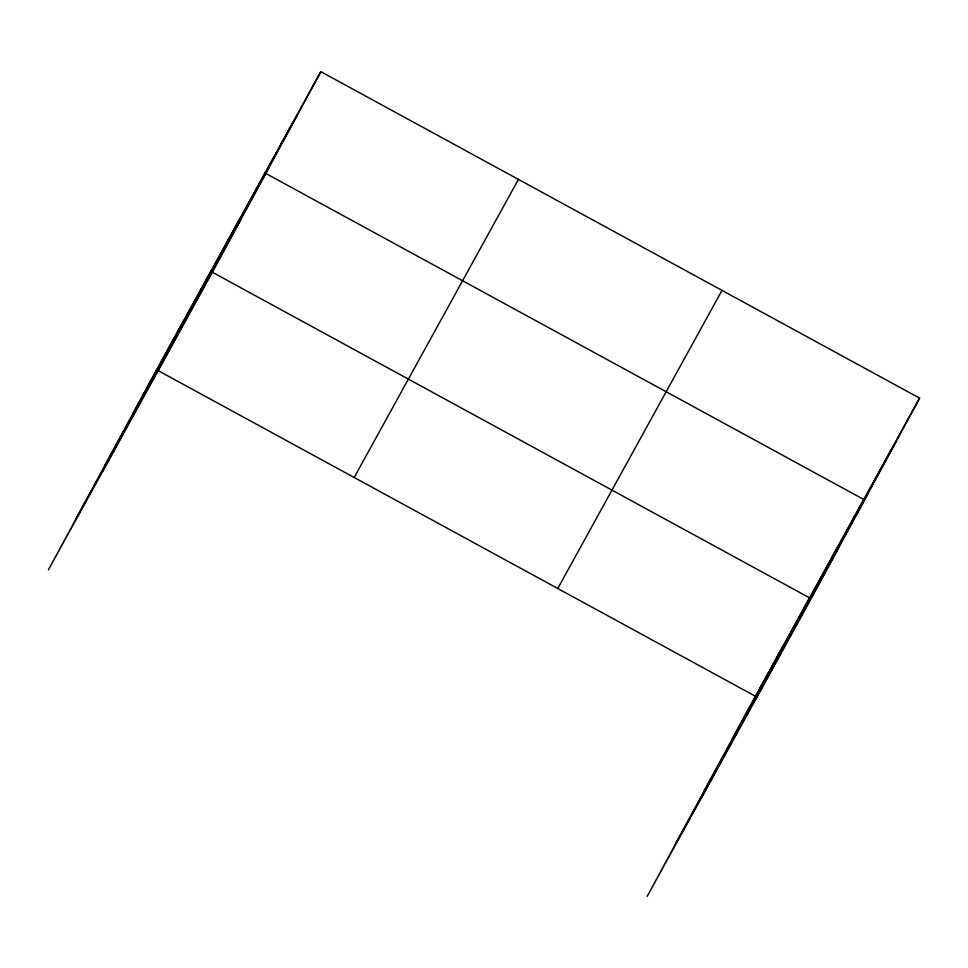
<?xml version="1.0" encoding="UTF-8"?>
<svg xmlns="http://www.w3.org/2000/svg" width="968" height="968" viewBox="0 0 968 968"><rect width="100%" height="100%" fill="white"/><g stroke="black" fill="none" stroke-linecap="round" stroke-linejoin="round"><path stroke-width="1.45" d="M320.819 71.656L156.598 369.764L48.4 569.874L212.621 271.766L320.819 71.656L919.6 398.126L811.402 598.236L647.181 896.344L755.379 696.234L919.6 398.126M160.168 364.089L183.69 320.577M102.596 471.501L210.794 271.391L809.563 597.861L701.376 797.959M214.364 265.704L237.886 222.204M156.792 373.128L264.99 173.018L863.759 499.476L755.56 699.586M269.382 165.843L292.905 122.343M758.948 690.547L782.471 647.048M813.144 592.174L836.667 548.662M868.163 492.301L891.685 448.801M133.076 413.276L297.297 115.168M105.137 464.955L269.358 166.847M76.339 518.195L240.572 220.087M354.191 477.502L518.424 179.395M557.774 588.496L722.007 290.388M731.856 739.734L896.078 441.626M703.905 791.413L868.139 493.305M675.12 844.665L839.341 546.557M156.598 369.764L755.379 696.234"/></g></svg>
